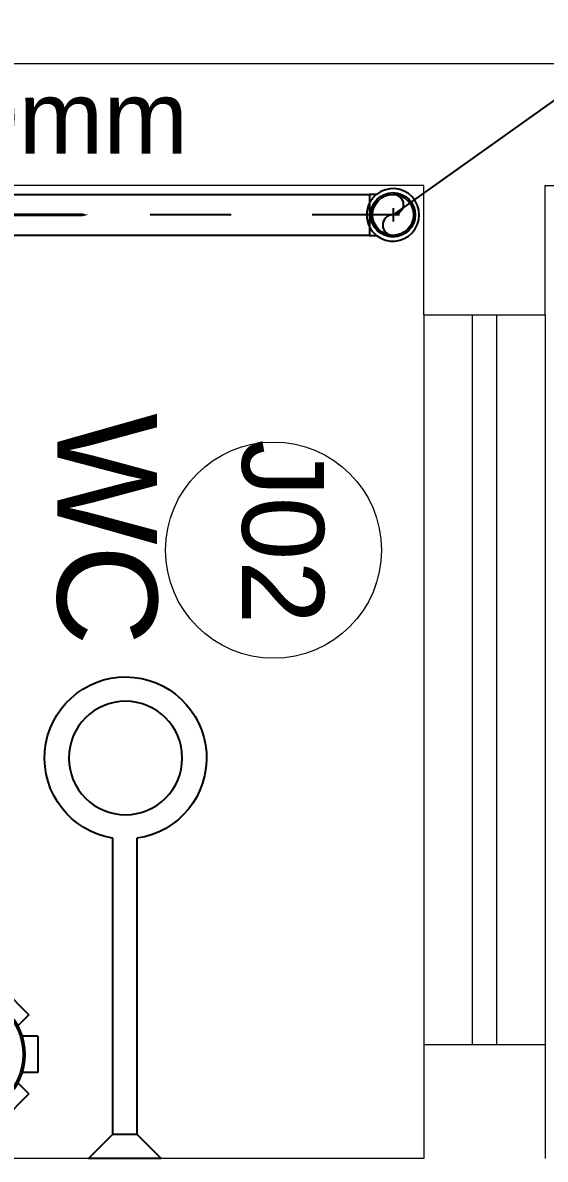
# Model space of a CAD drawing. Header units: millimetres. Extents: x 1345 to 2117, y 1214 to 1365.
# Drawn here: x 1628.219 to 1628.864, y 1253.359 to 1254.76 of the extents above; entities that cross this region are included whole.
import ezdxf
from ezdxf.enums import TextEntityAlignment as Align

# ---------------------------------------------------------------- set-up
doc = ezdxf.new("R2010")
doc.units = ezdxf.units.MM
doc.header["$LTSCALE"] = 0.5
doc.linetypes.add('LINHA_SIMETRIA', pattern=[0.25, 0.15, -0.1])
doc.linetypes.add('TUBO_ESGOTO', pattern=[200, 100, 100])
for name, color, linetype in [('08', 8, 'Continuous'), ('50_EGSN_Indicar_Fluxo', 1, 'Continuous'), ('50_EGSN_Indicar_texto', 2, 'Continuous'), ('AUXILIAR_VIPTEC', 1, 'Continuous'), ('Cnx_Esgoto_Det', 3, 'Continuous'), ('LINHA_SIMETRIA', 1, 'LINHA_SIMETRIA'), ('MOBIL-I', 251, 'Continuous'), ('PISO', 8, 'Continuous'), ('Prumadas_L_EGSN_50', 1, 'Continuous'), ('TEXTO2', 3, 'Continuous'), ('Tubo_Esgoto_Det', 6, 'TUBO_ESGOTO')]:
    doc.layers.add(name, color=color, linetype=linetype)
doc.styles.add('Indicar', font='arial.ttf')
doc.styles.add('SANSSERIF', font='sas_____.pfb', dxfattribs={"height": 1})
doc.styles.get("Standard").update_dxf_attribs({"font": 'arial.ttf'})

# ---------------------------------------------------------------- blocks, each defined once
blk = doc.blocks.new('ADC_CHUVEIRO')
for p, q in [((0, 0.045), (0, -0.045)), ((0.03, 0.015), (0, 0.045)), ((0.395, 0.015), (0.03, 0.015)), ((0.03, -0.015), (0.03, 0.015)), ((0, -0.045), (0.03, -0.015)), ((0.03, -0.015), (0.3953, -0.015))]:
    blk.add_line(p, q)
blk.add_circle((0.494, 0.0009), 0.07)
blk.add_arc((0.494, 0.0009), 0.1, 189.1456, 171.891)
blk = doc.blocks.new("EGSN'110016- 04- 01")
at = {"linetype": 'ByBlock'}
for p, q in [((-2.25, 9.15), (2.25, 9.15)), ((-2.25, 9.15), (-2.25, 7.21)), ((2.25, 9.15), (2.25, 7.21)), ((-8.06, 4.88), (-4.88, 8.06)), ((-4.88, 8.06), (-3.51, 6.69)), ((4.88, 8.06), (3.51, 6.69)), ((4.88, 8.06), (8.06, 4.88)), ((-8.06, 4.88), (-6.69, 3.51)), ((8.06, 4.88), (6.69, 3.51)), ((11.36, 3.12), (11.25, 2.79)), ((12.19, 3.17), (11.42, 3.17)), ((12.26, 3.13), (12.41, 2.78)), ((-9.15, -2.25), (-9.15, 2.25)), ((-9.15, 2.25), (-7.21, 2.25)), ((11.19, 2.74), (7.04, 2.74)), ((12.95, 2.74), (12.48, 2.74)), ((12.95, 2.74), (12.95, -2.74)), ((-9.15, -2.25), (-7.21, -2.25)), ((11.19, -2.74), (7.04, -2.74)), ((11.36, -3.12), (11.25, -2.79)), ((12.26, -3.13), (12.41, -2.78)), ((12.95, -2.74), (12.48, -2.74)), ((-8.06, -4.88), (-6.69, -3.51)), ((8.06, -4.88), (6.69, -3.51)), ((12.19, -3.17), (11.42, -3.17)), ((-4.88, -8.06), (-8.06, -4.88)), ((8.06, -4.88), (4.88, -8.06)), ((-4.88, -8.06), (-3.51, -6.69)), ((4.88, -8.06), (3.51, -6.69)), ((-2.25, -9.15), (-2.25, -7.21)), ((2.25, -9.15), (2.25, -7.21)), ((2.25, -9.15), (-2.25, -9.15))]:
    blk.add_line(p, q, dxfattribs=at)
blk.add_circle((0, 0), 7.55)
for centre, start, end in [((11.42, 3.1), 90, 163.54), ((12.19, 3.1), 23.3556, 90), ((11.19, 2.81), 270, 343.54), ((12.48, 2.81), 203.3556, 270), ((11.19, -2.81), 16.46, 90), ((12.48, -2.81), 90, 156.6444), ((11.42, -3.1), 196.46, 270), ((12.19, -3.1), 270, 336.6444)]:
    blk.add_arc(centre, 0.07, start, end, dxfattribs=at)
at = {"layer": 'AUXILIAR_VIPTEC', "color": 0, "linetype": 'ByBlock'}
for p, q in [((11.37, 3.15), (11.37, -3.15)), ((12.24, 3.16), (12.24, -3.16)), ((11.24, 2.76), (11.24, -2.76)), ((12.43, 2.75), (12.43, -2.75))]:
    blk.add_line(p, q, dxfattribs=at)
blk.add_circle((0, 0), 7.35, dxfattribs=at)
at = {"layer": 'LINHA_SIMETRIA', "ltscale": 0.05}
for p, q in [((-0.82, 0), (0.82, 0)), ((0, -0.82), (0, 0.82))]:
    blk.add_line(p, q, dxfattribs=at)
blk = doc.blocks.new("EGSN'1100156- 01")
at = {"linetype": 'ByBlock'}
blk.add_lwpolyline([(2.9, -1.47, 0.238559), (2.9, 1.47), (2.9, 2.53), (2.03, 2.53, 2.084333), (2.03, -2.53), (2.9, -2.53)], format="xyb", close=True, dxfattribs=at)
for start, end in [(26.8353, 51.2606), (308.7394, 333.1647)]:
    blk.add_arc((0, 0), 3.25, start, end, dxfattribs=at)
at = {"layer": 'AUXILIAR_VIPTEC', "color": 0, "linetype": 'ByBlock'}
blk.add_lwpolyline([(0, -2.53, -1), (0, 0, 1), (0, 2.53)], format="xyb", dxfattribs=at)
for radius in [2.74, 2.53]:
    blk.add_circle((0, 0), radius, dxfattribs=at)
at = {"layer": 'LINHA_SIMETRIA', "ltscale": 0.05}
for p, q in [((2.9, -1.47), (2.9, 1.47)), ((-0.82, 0), (0.82, 0)), ((0, -0.82), (0, 0.82))]:
    blk.add_line(p, q, dxfattribs=at)

msp = doc.modelspace()

# ---------------------------------------------------------------- linework, layer by layer
at = {"layer": '08', "lineweight": 15}
for p, q in [((1629.2068, 1254.7094), (1627.0601, 1254.7094)), ((1628.7142, 1254.5594), (1627.0601, 1254.5594)), ((1628.7142, 1254.4), (1628.7142, 1254.5594)), ((1628.8642, 1254.4), (1628.8642, 1254.5594)), ((1628.8642, 1254.5594), (1629.2068, 1254.5594)), ((1628.7142, 1254.4), (1628.8642, 1254.4)), ((1628.7142, 1254.4), (1628.7142, 1253.5)), ((1628.7742, 1253.5), (1628.7742, 1254.4)), ((1628.8042, 1253.5), (1628.8042, 1254.4)), ((1628.8642, 1254.4), (1628.8642, 1253.5)), ((1628.7142, 1253.5), (1628.8642, 1253.5)), ((1628.7142, 1253.5), (1628.7142, 1253.3594)), ((1628.8642, 1253.5), (1628.8642, 1253.3594)), ((1628.7142, 1253.3594), (1626.3142, 1253.3594))]:
    msp.add_line(p, q, dxfattribs=at)
at = {"layer": '50_EGSN_Indicar_Fluxo'}
msp.add_lwpolyline([(1628.0998, 1254.5231, 0.004, 0.004, 0), (1628.1998, 1254.5231, 0.05, 0, 0), (1628.2998, 1254.5231, 0, 0, 0)], format="xyseb", dxfattribs=at)
at = {"layer": 'LINHA_SIMETRIA'}
msp.add_line((1628.6762, 1254.5231), (1627.6743, 1254.5231), dxfattribs=at)
at = {"layer": 'PISO', "lineweight": 15}
msp.add_circle((1628.5287, 1254.1097), 0.1333, dxfattribs=at)
at = {"layer": 'Prumadas_L_EGSN_50'}
msp.add_line((1629.2247, 1254.9133), (1628.6762, 1254.5231), dxfattribs=at)
at = {"layer": 'Tubo_Esgoto_Det'}
msp.add_lwpolyline([(1627.7458, 1254.5484), (1628.6472, 1254.5484), (1628.6472, 1254.4977), (1627.7458, 1254.4977)], close=True, dxfattribs=at)

# ---------------------------------------------------------------- block references
at = {"layer": 'Cnx_Esgoto_Det', "xscale": 0.01, "yscale": 0.01, "zscale": 0.01}
for name, p, rotation in [("EGSN'1100156- 01", (1628.6762, 1254.5231), 179.9999999999999), ("EGSN'110016- 04- 01", (1628.1461, 1253.488), 135.0000000000688)]:
    msp.add_blockref(name, p, dxfattribs=dict(at, rotation=rotation))
at = {"layer": 'MOBIL-I', "lineweight": 15, "xscale": -1, "rotation": 270}
msp.add_blockref('ADC_CHUVEIRO', (1628.3451, 1253.3594), dxfattribs=at)

# ---------------------------------------------------------------- texts
at = {"layer": '08', "lineweight": 15, "insert": (1628.591, 1254.2462), "char_height": 0.10106, "width": 0.373078, "attachment_point": 1, "rotation": 270}
msp.add_mtext('{\\C3;J02}', dxfattribs=at)
at = {"layer": '50_EGSN_Indicar_texto', "style": 'Indicar'}
msp.add_text('%%C50mm', height=0.09, dxfattribs=at).set_placement((1628.1998, 1254.5984), align=Align.CENTER)
at = {"layer": 'TEXTO2', "lineweight": 15, "style": 'SANSSERIF'}
msp.add_text('WC', height=0.12312, rotation=270, dxfattribs=at).set_placement((1628.2619, 1254.2787))

doc.saveas('drawing.dxf')
